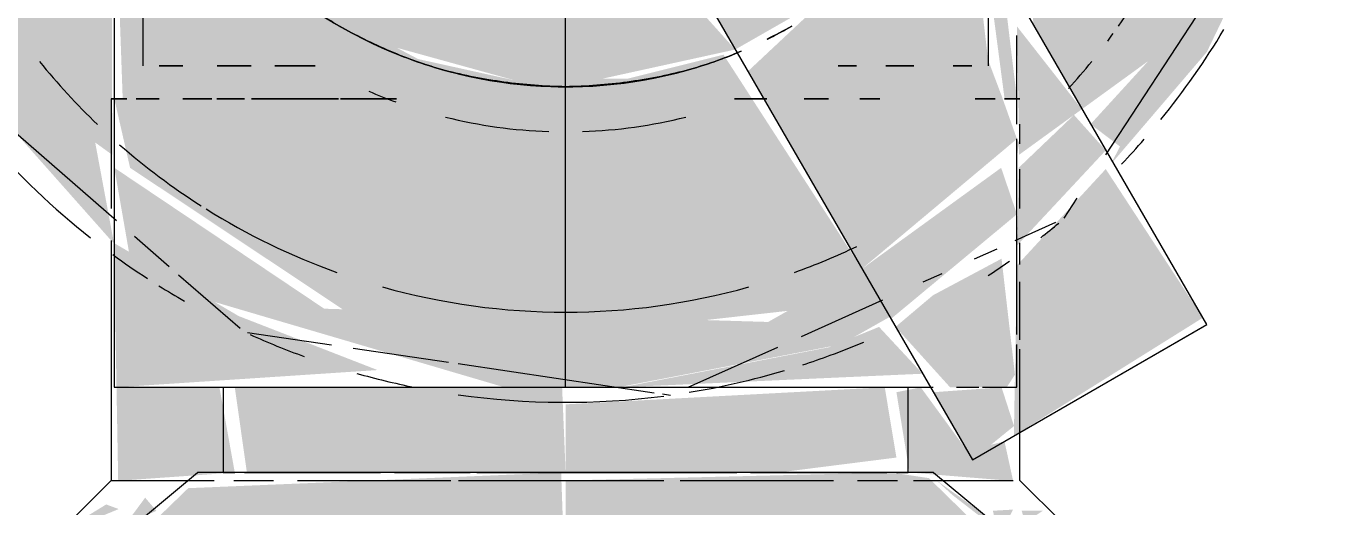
# Model space of a CAD drawing. Header units: metres. Extents: x 147 to 427, y -16 to 162.
# Drawn here: x 391.01801 to 391.06144, y 0.47102 to 0.48702 of the extents above; entities that cross this region are included whole.
import ezdxf

# ---------------------------------------------------------------- set-up
doc = ezdxf.new("R2010")
doc.units = ezdxf.units.M
for name, color, linetype, lineweight in [('A-ANNO-DIMS', 7, 'Continuous', 5), ('A-ANNO-DIMS-50', 7, 'Continuous', 5), ('P-PIPE', 7, 'Continuous', 5), ('P-PIPE-CNTR', 7, 'Continuous', 5), ('P-SANR-FIXT', 7, 'Continuous', 5)]:
    doc.layers.add(name, color=color, linetype=linetype, lineweight=lineweight)
doc.styles.add('Century Gothic', font='GOTHIC.TTF', dxfattribs={"height": 0.05})
doc.dimstyles.new('Setores_1_mm', dxfattribs={"dimscale": 0.3048, "dimtxt": 0.05220841348587629, "dimasz": 0.5208333333333333, "dimexe": 0.3937007874015747, "dimexo": 0.2460629921259842, "dimgap": 0.2870734908136483, "dimtad": 1, "dimrnd": 0.01, "dimzin": 0, "dimdsep": 46, "dimtxsty": 'Century Gothic', "dimblk1": 'OBLIQUE', "dimblk2": 'OBLIQUE', "dimsah": 1, "dimcen": 0.09, "dimazin": 0, "dimtfac": 1, "dimtdec": 4, "dimtix": 1, "dimtmove": 0, "dimatfit": 3, "dimfxl": 1, "dimtvp": 1, "dimtolj": 1, "dimtzin": 0, "dimarcsym": 2})

# ---------------------------------------------------------------- blocks, each defined once
blk = doc.blocks.new('UT_Ducha higiênica - UT_Ducha higiênica-V227-HH')
at = {"layer": 'P-SANR-FIXT', "true_color": 0xf4f4f4, "transparency": 33554598}
h = blk.add_hatch(color=7, dxfattribs=at)
h.paths.add_polyline_path([(-162.1347331828417, 0.4749999999999884), (-162.1346599968056, 0.4754185680363424), (-162.1347256317856, 0.4754185680363424)])
h.paths.add_polyline_path([(-162.1353516763951, 0.5207827379223114), (-162.1346599968056, 0.5231110522543247), (-162.1351711094112, 0.5249999999999857), (-162.14342567238, 0.5244302167617318), (-162.1387939536246, 0.5226293605186947), (-162.1354432909042, 0.5208593373728182)])
h = blk.add_hatch(color=7, dxfattribs=at)
h.paths.add_polyline_path([(-162.1440237001105, 0.4862376477580795), (-162.1406517004831, 0.4881669754173231), (-162.1376969397963, 0.4911611652351657), (-162.1372841502684, 0.4924999999999974), (-162.138758542633, 0.4939338100733547), (-162.140009866297, 0.4922184664331899), (-162.1425888246735, 0.4898047899914182), (-162.1447525195172, 0.4874999999999942), (-162.1441099968054, 0.4863871180180461)])
h.paths.add_polyline_path([(-162.1621640620957, 0.4929999999999973), (-162.1603165332058, 0.4935300401266964), (-162.1612705661819, 0.4956457656155595), (-162.1620186883416, 0.4989266556538753), (-162.1627812883, 0.5019999999999996), (-162.1644696010888, 0.5014461990487069), (-162.1643669938332, 0.497774421467172), (-162.1633043293034, 0.4940787784381638), (-162.1626503778623, 0.4929999999999973)])
h.paths.add_polyline_path([(-162.1418095984957, 0.5095972887326086), (-162.1409658406733, 0.5120740728286105), (-162.1441197631699, 0.5138021428639674), (-162.1477588731719, 0.5147416168188307), (-162.1494224319623, 0.5144114743788386), (-162.1502261634668, 0.5124254627450057), (-162.1477588731719, 0.5122497123254031), (-162.1443542998179, 0.5112164606619954), (-162.1418343936692, 0.509616314738408)])
h = blk.add_hatch(color=7, dxfattribs=at)
h.paths.add_polyline_path([(-162.1496599968055, 0.4849999999999948), (-162.1440237001105, 0.4862376477580795), (-162.1457777111291, 0.4881939430680796), (-162.1478482634899, 0.4877385192159716), (-162.1518792356211, 0.4877921683328029), (-162.1546097442739, 0.4886361002195574), (-162.1571599968056, 0.4901338411877017), (-162.1595261556179, 0.4924999999999974), (-162.1606018784529, 0.4929999999999973), (-162.1625694415318, 0.4924999999999974), (-162.1604853143529, 0.4897098323594596), (-162.1581308098424, 0.4877545499866453), (-162.155780955663, 0.4864384013989064), (-162.1514717301213, 0.485246234074022), (-162.1497456635144, 0.4850116430285439)])
h.paths.add_polyline_path([(-162.1370196658869, 0.4920438057782814), (-162.1359265841529, 0.4942938369561003), (-162.1348985160215, 0.4981882666842901), (-162.1349391461021, 0.5021203494174805), (-162.1359732460242, 0.5058188147663115), (-162.1376969397963, 0.50883883476483), (-162.1405595984957, 0.5117623522420857), (-162.1418095984957, 0.5095972887326086), (-162.1394771593095, 0.507087296304257), (-162.1380147494117, 0.5042705142441813), (-162.1373684931854, 0.5015836872349286), (-162.1374470712257, 0.4978194532921444), (-162.1382960970251, 0.495050252531702), (-162.1382287736051, 0.494129327620626), (-162.1372160646026, 0.4923825628676637)])
h.paths.add_polyline_path([(-162.1642454767826, 0.5019999999999996), (-162.1618966918104, 0.5019999999999996), (-162.1611658180473, 0.5046071187517269), (-162.1595261556179, 0.5074999999999983), (-162.1571599968056, 0.5098661588123243), (-162.1539187732758, 0.5116501093390623), (-162.1509925000707, 0.5123245726170935), (-162.1502512338085, 0.5129759474718549), (-162.1496599968056, 0.515000000000001), (-162.1539187732758, 0.5143329398014831), (-162.1584988315704, 0.5119630570092639), (-162.1616230538148, 0.50883883476483), (-162.1633934094582, 0.5057061630439345), (-162.164380847509, 0.5019999999999996)])
h = blk.add_hatch(color=7, dxfattribs=at)
h.paths.add_polyline_path([(-162.1346478450851, 0.4797304186957095), (-162.131708319548, 0.4828825634542031), (-162.1327636319055, 0.4840622355585674), (-162.1346013960388, 0.4823051692629984), (-162.1346421609217, 0.4800455016583232)])
h.paths.add_polyline_path([(-162.171836243439, 0.4929999999999973), (-162.1715577794089, 0.4935300401266964), (-162.1739339889735, 0.4999999999999957), (-162.1747024978977, 0.4995520433462465), (-162.1738727532149, 0.4929999999999973), (-162.1732465085348, 0.4929999999999973)])
h = blk.add_hatch(color=7, dxfattribs=at)
h.paths.add_polyline_path([(-162.1717925582521, 0.4883143914236217), (-162.1714789674539, 0.4870096189432288), (-162.1690739060075, 0.4837594145833278), (-162.1695098247528, 0.4849938111970887), (-162.1716399685272, 0.4880924266504187)])
h.paths.add_polyline_path([(-162.164673528143, 0.4798068932403041), (-162.1652945214269, 0.4831454549325366), (-162.1690764046706, 0.4858931539449849), (-162.171836243439, 0.4929999999999973), (-162.1738727532149, 0.4929999999999973), (-162.1727967476864, 0.4901401091164366), (-162.1694325944975, 0.4851540632779244), (-162.1647599968057, 0.4798791902171656)])
h.paths.add_polyline_path([(-162.1314800678227, 0.4824888649014267), (-162.1283478189787, 0.4861579682227255), (-162.1264334457571, 0.4901401091167398), (-162.1256372685847, 0.4919667180878963), (-162.1256599968056, 0.4999999999999957), (-162.1302963761372, 0.4858548018016878), (-162.1322135052623, 0.4837539298559339), (-162.1312362858895, 0.4830131774866157), (-162.1314933107328, 0.4825117068517802)])
h = blk.add_hatch(color=7, dxfattribs=at)
h.paths.add_polyline_path([(-162.1345936846573, 0.4827326244058527), (-162.1325023198497, 0.4842520898802125), (-162.1346599968056, 0.4870096189432288), (-162.1345863139789, 0.4831411937940477)])
h.paths.add_polyline_path([(-162.1642495571394, 0.4846000000000035), (-162.1638277282624, 0.4850488052844639), (-162.1636998913718, 0.4858931539449849), (-162.1642600761398, 0.4924999999999974), (-162.1646599968056, 0.4924999999999974), (-162.164380847509, 0.4846000000000035)])
h.paths.add_polyline_path([(-162.1346599968056, 0.4879737454057336), (-162.1351711094113, 0.4922315589106605), (-162.1356199968056, 0.4896295953672998), (-162.1348273685111, 0.4882624354392446)])
h.paths.add_polyline_path([(-162.1690764046706, 0.4929999999999973), (-162.16468673273, 0.4935300401266964), (-162.1658669938331, 0.497774421467172), (-162.1661599968056, 0.4999999999999957), (-162.1735002779566, 0.4995084359281524), (-162.1713855589319, 0.4929999999999973), (-162.1704563240548, 0.4929999999999973)])
h = blk.add_hatch(color=7, dxfattribs=at)
h.paths.add_polyline_path([(-162.1647263089538, 0.4827326244058484), (-162.1647599968057, 0.4929999999999973), (-162.1712230990838, 0.4924999999999974), (-162.1690739060075, 0.485891338560011), (-162.1647599968057, 0.4827571000629092)])
h.paths.add_polyline_path([(-162.1325023198497, 0.4842520898802125), (-162.1302435889406, 0.4858931539449849), (-162.1259837501721, 0.4999999999999957), (-162.1331599968055, 0.4999999999999957), (-162.1343850278733, 0.494129327620626), (-162.1346599968056, 0.4924999999999974), (-162.1341010322704, 0.4870096189432288), (-162.1332535807019, 0.48554789743573)])
h = blk.add_hatch(color=7, dxfattribs=at)
h.paths.add_polyline_path([(-162.1455658770914, 0.4771746436089262), (-162.1416373569739, 0.4776150969145389), (-162.13981140096, 0.4789417316129335), (-162.1444117369393, 0.4860666225593173), (-162.1475838647849, 0.4852733279658442), (-162.1514717301213, 0.4852385192159808), (-162.1545624796197, 0.4859214881872003), (-162.1584988315704, 0.4880077625104219), (-162.1611658180473, 0.4905120877500745), (-162.1638384293225, 0.4929999999999973), (-162.1642454767826, 0.4924647540338374), (-162.1636978074285, 0.4897109239038588), (-162.1642495571394, 0.4846000000000035), (-162.1646599968056, 0.4846000000000035), (-162.1641349243452, 0.4823029583373203), (-162.1564388433231, 0.4771746436089262), (-162.1455991576694, 0.4771746436089262)])
h.paths.add_polyline_path([(-162.1346599968056, 0.4826844458100562), (-162.1345863139789, 0.4831411937940477), (-162.1346599968056, 0.483264515017282)])
h.paths.add_polyline_path([(-162.1421538533442, 0.4870143329869399), (-162.1406377331643, 0.4881448272080701), (-162.142149835295, 0.4870174161445135)])
h.paths.add_polyline_path([(-162.1370070698045, 0.4920220795047228), (-162.1373657495314, 0.4915927807916347), (-162.1370547421689, 0.491933260690961)])
h.paths.add_polyline_path([(-162.1356200091026, 0.4896296165777171), (-162.1350599174713, 0.4924999999999974), (-162.1346599968056, 0.4942938369561003), (-162.1351711094113, 0.4961177143234626), (-162.1365830132085, 0.4912906481525375), (-162.1356397547974, 0.4896636748151783)])
h.paths.add_polyline_path([(-162.1646599968056, 0.4934654938951799), (-162.1647599968057, 0.4999999999999914), (-162.1661270836812, 0.4997500000000001), (-162.1647599968057, 0.4937069152516111), (-162.16468673273, 0.4935300401266964)])
h = blk.add_hatch(color=7, dxfattribs=at)
h.paths.add_polyline_path([(-162.13981140096, 0.4789417316129335), (-162.1346599968056, 0.483264515017282), (-162.1351711094112, 0.4847037735849006), (-162.1356200091026, 0.4858931539449849), (-162.1361627488146, 0.4905657577561881), (-162.1372953991039, 0.4915245114150464), (-162.1414099968055, 0.4875677638551628), (-162.1436042348447, 0.4855111126056631), (-162.1405874848827, 0.48028594839801)])
h.paths.add_polyline_path([(-162.1644328371173, 0.4929999999999973), (-162.1631446572485, 0.4935716896079563), (-162.1642742815328, 0.4967647619362239), (-162.1646599968056, 0.4960918324188586), (-162.164467182921, 0.4929999999999973)])
for points in [[(-162.1349391461021, 0.4846000000000035), (-162.1346599968056, 0.4846000000000035), (-162.1351711094113, 0.4888553347687252), (-162.1356199968056, 0.4887656949150743), (-162.1350704364717, 0.4846000000000035), (-162.1350006092563, 0.4846000000000035)], [(-162.138848793548, 0.4772744466677168), (-162.1346599968056, 0.4807583087691575), (-162.1351850692659, 0.4823029583373203), (-162.13981140096, 0.4789417316129335), (-162.1388880557723, 0.47734245083505)], [(-162.1347623576613, 0.4733827895496499), (-162.1284806099289, 0.4773152688201159), (-162.131708319548, 0.4822622391195417), (-162.1346599968056, 0.4790568279221618), (-162.1347564326127, 0.4737112251848121)], [(-162.1645868107694, 0.4749999999999884), (-162.1559099968055, 0.4755738982051624), (-162.1605260399865, 0.4773706394812881), (-162.1646599968056, 0.4797955796064517), (-162.1646260418013, 0.4771746436089262)], [(-162.1350006092563, 0.4749999999999884), (-162.1347256317856, 0.4754185680363424), (-162.1351711094112, 0.4792797298715623), (-162.1374503646681, 0.4780619446702934), (-162.1386958601742, 0.4770095582940566), (-162.1368818124859, 0.4749999999999884), (-162.1350745168286, 0.4749999999999884)], [(-162.1478389428052, 0.4749999999999884), (-162.1377966048233, 0.4754520023373894), (-162.1392425468153, 0.4770095582940566), (-162.1409003832959, 0.4763346362510062), (-162.1477111178801, 0.4750157818894839)], [(-162.1571599968056, 0.4721647073991209), (-162.1496599968055, 0.4721647073991209), (-162.1497752686186, 0.4749763135542417), (-162.1606550458988, 0.4749999999999884), (-162.1602530930074, 0.4721647073991209), (-162.1571734857711, 0.4721647073991209)], [(-162.1425888246735, 0.4721647073991209), (-162.1386649477123, 0.472662892075632), (-162.1390533950878, 0.4749999999999884), (-162.1496599968055, 0.4744327145500037), (-162.1496599968055, 0.4721647073991209), (-162.1427807394383, 0.4721647073991252)], [(-162.1361420476127, 0.4725862251847842), (-162.1347564326127, 0.4737112251848121), (-162.1351711094112, 0.4749999999999884), (-162.1374410857185, 0.4748362251848356), (-162.1361863112628, 0.472662892075632)]]:
    blk.add_hatch(color=7, dxfattribs=at).paths.add_polyline_path(points)
h = blk.add_hatch(color=7, dxfattribs=at)
h.paths.add_polyline_path([(-162.1480490468888, 0.4749740595237684), (-162.1405068559322, 0.4764272154425627), (-162.1388880557723, 0.47734245083505), (-162.13981140096, 0.4789417316129335), (-162.1429292976279, 0.4771746436089262), (-162.1576826366372, 0.4776150969145345), (-162.1646599968056, 0.4823051692637911), (-162.1641488841999, 0.4793682352357503), (-162.1617340696341, 0.4779587332789186), (-162.1516164124673, 0.4749787176453665), (-162.1496351944852, 0.4749761306511052)])
h.paths.add_polyline_path([(-162.1346599968056, 0.479719952389641), (-162.1346353777307, 0.4804215056030228), (-162.1346599968056, 0.4800248858368424)])
h = blk.add_hatch(color=7, dxfattribs=at)
h.paths.add_polyline_path([(-162.1496599968055, 0.4679732818833502), (-162.1498089458316, 0.4721647073991209), (-162.1622033656745, 0.4716443731047024), (-162.163949415968, 0.4699509939416803), (-162.164380847509, 0.4693637789710133), (-162.1646599968056, 0.4689838330690185), (-162.1641488841999, 0.4666426844577578), (-162.1631267540448, 0.466499999999999), (-162.1611658180473, 0.4682694272144323), (-162.1595805315822, 0.469335379450635), (-162.1570764046706, 0.4697787621612427), (-162.1549246453237, 0.469395711867044), (-162.1530784841419, 0.4681822431159908), (-162.1520436997006, 0.4671341807387185), (-162.1498599936911, 0.4679028798144005)])
h.paths.add_polyline_path([(-162.149876797283, 0.466499999999999), (-162.1496599968055, 0.466499999999999), (-162.1498604840021, 0.467861945262126), (-162.1516510239963, 0.466499999999999), (-162.1506290282015, 0.466499999999999)])
h = blk.add_hatch(color=7, dxfattribs=at)
h.paths.add_polyline_path([(-162.1353329705873, 0.466499999999999), (-162.1346599968056, 0.4670932423169916), (-162.1350006092563, 0.4694471300802602), (-162.1375859239769, 0.4719787506715455), (-162.1388346792582, 0.4721647073991209), (-162.1496599968055, 0.4719000000000021), (-162.1496599968055, 0.4679732818833329), (-162.1468381145498, 0.4674740521512122), (-162.1453894825614, 0.4690481917496852), (-162.1417854158129, 0.469779617429245), (-162.1397418304742, 0.4693313595156318), (-162.1386039535875, 0.4688052638407292), (-162.1360092566625, 0.466499999999999), (-162.1353705776431, 0.466499999999999)])
h.paths.add_polyline_path([(-162.1496599968055, 0.466499999999999), (-162.1472762939106, 0.4666495393658949), (-162.1496599968055, 0.4679732818833329), (-162.1496599968055, 0.4670932423171865)])
at = {"layer": 'P-SANR-FIXT'}
for p, q in [((-162.1283478189787, 0.4770862251849087), (-162.1417944176226, 0.5003764172242402)), ((-162.1646599968056, 0.4931515234358933), (-162.1646599968056, 0.4749999999999884)), ((-162.1475838647849, 0.4924040338572285), (-162.1361420476127, 0.4725862251847842)), ((-162.1361420476127, 0.4725862251847701), (-162.1283478189787, 0.4770862251849163)), ((-162.1646599968056, 0.47499999999999), (-162.1496599968056, 0.47499999999999)), ((-162.1610429092343, 0.4749999999999884), (-162.1610429092343, 0.4721647073991209)), ((-162.1496599968056, 0.47499999999999), (-162.1374405898189, 0.47499999999999)), ((-162.1382770843768, 0.4721647073991209), (-162.1382770843768, 0.4749999999999884)), ((-162.16465628657, 0.4698729639307901), (-162.1618918506929, 0.4721647073991209)), ((-162.1496599968056, 0.4721647073991261), (-162.1614750603787, 0.4721647073991261)), ((-162.1378449332324, 0.4721647073991261), (-162.1496599968056, 0.4721647073991261)), ((-162.1374281429183, 0.4721647073991209), (-162.1346637070411, 0.4698729639307858))]:
    blk.add_line(p, q, dxfattribs=at)
at = {"layer": 'P-SANR-FIXT', "color": 253, "true_color": 0x9e9e9e}
for p, q in [((-162.1346599968056, 0.4837539298559339), (-162.1346599968056, 0.4867053765620475)), ((-162.1346599968056, 0.4767590584327659), (-162.1346599968056, 0.4832645150172863)), ((-162.1330866496112, 0.4806312406241776), (-162.132656400304, 0.4812887212526224)), ((-162.1347215780651, 0.4798796627598713), (-162.1333635262627, 0.4804893542800053)), ((-162.1639883205827, 0.4800239535904235), (-162.1628340412654, 0.4790181891813724)), ((-162.1625221591113, 0.4787464352257321), (-162.1604820661899, 0.4769688300822175)), ((-162.1418218358787, 0.4766920325295465), (-162.1391122417879, 0.4779084931514825)), ((-162.1361420476127, 0.4725862251847701), (-162.1284806099289, 0.4770095582940728)), ((-162.1284806099289, 0.4770095582940728), (-162.1283478189787, 0.4770862251849163)), ((-162.160229627172, 0.4768273058966543), (-162.1574424953532, 0.4764135185180078)), ((-162.1567264979328, 0.476307219026282), (-162.1535518819886, 0.4758359043934876)), ((-162.1455907382673, 0.4749999999999884), (-162.1426045739503, 0.4763406256363417)), ((-162.1346599968056, 0.4749999999999884), (-162.1346599968056, 0.4764264542566468)), ((-162.1532359690369, 0.4757890028471398), (-162.1467138822803, 0.4748207109407214)), ((-162.1646599968056, 0.47499999999999), (-162.1641488841999, 0.47499999999999)), ((-162.1641488841999, 0.47499999999999), (-162.1612606929746, 0.47499999999999)), ((-162.1610429092343, 0.47499999999999), (-162.1606550458988, 0.47499999999999)), ((-162.1610429092343, 0.47499999999999), (-162.1606550458988, 0.47499999999999)), ((-162.1603479900639, 0.47499999999999), (-162.1577089313735, 0.47499999999999)), ((-162.1572036255266, 0.47499999999999), (-162.1496599968056, 0.47499999999999)), ((-162.1496599968056, 0.47499999999999), (-162.1421163680845, 0.47499999999999)), ((-162.1464370687976, 0.474779614238879), (-162.1461699642915, 0.4747399589657851)), ((-162.1416110622376, 0.47499999999999), (-162.1389720035472, 0.47499999999999)), ((-162.1386649477123, 0.47499999999999), (-162.1382770843768, 0.47499999999999)), ((-162.1386649477123, 0.47499999999999), (-162.1382770843768, 0.47499999999999)), ((-162.1386106907053, 0.47499999999999), (-162.1374405898189, 0.47499999999999)), ((-162.1366696157488, 0.47499999999999), (-162.1359298546486, 0.47499999999999)), ((-162.1358077496307, 0.47499999999999), (-162.1346599968055, 0.47499999999999)), ((-162.1612395447706, 0.4721647073991261), (-162.1618918506929, 0.4721647073991261)), ((-162.1610429092343, 0.4721647073991261), (-162.1606550458988, 0.4721647073991261)), ((-162.1610429092343, 0.4721647073991261), (-162.1606550458988, 0.4721647073991261)), ((-162.160335761532, 0.4721647073991261), (-162.1558096376323, 0.4721647073991261)), ((-162.1553514530199, 0.4721647073991261), (-162.1528358270384, 0.4721647073991261)), ((-162.1526061113308, 0.4721647073991261), (-162.1496599968056, 0.4721647073991261)), ((-162.1496599968056, 0.4721647073991261), (-162.1439685405912, 0.4721647073991261)), ((-162.1435103559789, 0.4721647073991261), (-162.1389842320791, 0.4721647073991261)), ((-162.1386649477123, 0.4721647073991261), (-162.1382770843768, 0.4721647073991261)), ((-162.1374281429182, 0.4721647073991261), (-162.1385801265856, 0.4721647073991261))]:
    blk.add_line(p, q, dxfattribs=at)
at = {"layer": 'P-SANR-FIXT', "color": 254, "true_color": 0xd5d5d5}
for p, q in [((-162.1360716458194, 0.4792735556438139), (-162.1353184968797, 0.4796116786234619)), ((-162.1377768358521, 0.478508017907127), (-162.1371465785969, 0.4787909691931165)), ((-162.1603479900639, 0.47499999999999), (-162.1577089313735, 0.47499999999999)), ((-162.1602665985234, 0.47499999999999), (-162.1577526913117, 0.47499999999999)), ((-162.1572036255266, 0.47499999999999), (-162.1496599968056, 0.47499999999999)), ((-162.1571599968055, 0.47499999999999), (-162.1496599968056, 0.47499999999999)), ((-162.1496599968056, 0.47499999999999), (-162.1421163680845, 0.47499999999999)), ((-162.1496599968056, 0.47499999999999), (-162.1466995220902, 0.47499999999999)), ((-162.1464255603643, 0.47499999999999), (-162.1421599968056, 0.47499999999999)), ((-162.1416110622376, 0.47499999999999), (-162.1389720035472, 0.47499999999999)), ((-162.1415673022994, 0.47499999999999), (-162.1390533950878, 0.47499999999999)), ((-162.1366696157488, 0.47499999999999), (-162.1359298546486, 0.47499999999999)), ((-162.1358077496307, 0.47499999999999), (-162.1346599968055, 0.47499999999999)), ((-162.160335761532, 0.4721647073991261), (-162.1558096376322, 0.4721647073991261)), ((-162.1557759237492, 0.4721647073991261), (-162.1602530930074, 0.4721647073991261)), ((-162.1528258335485, 0.4721647073991261), (-162.1553726510001, 0.4721647073991261)), ((-162.1553514530199, 0.4721647073991261), (-162.1528358270384, 0.4721647073991261)), ((-162.1496599968056, 0.4721647073991261), (-162.1526106434898, 0.4721647073991261)), ((-162.1526061113308, 0.4721647073991261), (-162.1496599968056, 0.4721647073991261)), ((-162.1467093501213, 0.4721647073991261), (-162.1496599968056, 0.4721647073991261)), ((-162.1496599968056, 0.4721647073991261), (-162.1439685405912, 0.4721647073991261)), ((-162.1439473426111, 0.4721647073991261), (-162.1464343406267, 0.4721647073991261)), ((-162.1390669006038, 0.4721647073991261), (-162.1435440698619, 0.4721647073991261)), ((-162.1435103559789, 0.4721647073991261), (-162.1389842320791, 0.4721647073991261))]:
    blk.add_line(p, q, dxfattribs=at)
at = {"layer": 'P-SANR-FIXT', "color": 7, "true_color": 0xf2f2f2}
blk.add_line((-162.1464343406267, 0.4721647073991261), (-162.1464941600626, 0.4721647073991261), dxfattribs=at)
at = {"layer": 'P-SANR-FIXT', "flags": 128}
for points in [[(-162.131708319548, 0.4827375201718943), (-162.1252598662634, 0.4925916513630595), (-162.1241599968056, 0.4999999999999957)], [(-162.173186011161, 0.4932543340041994), (-162.1711372224121, 0.4862530446917238), (-162.1645899786236, 0.4805481995289307)]]:
    blk.add_lwpolyline(points, dxfattribs=at)
at = {"layer": 'P-SANR-FIXT', "color": 253, "true_color": 0x9e9e9e}
for radius, start, end in [(0.02249999999998542, 324.7467920397806, 1.399444059843948e-13), (0.02249999999998542, 324.7467920397806, 1.399444059843948e-13), (0.01499999999997321, 296.5698654958953, 299.6542506593068), (0.02549999999999869, 320.8717395061353, 329.0879009985954), (0.02249999999999161, 323.1961436291634, 324.0000000000004), (0.02249999999999161, 323.1961436291634, 324.0000000000004), (0.02249999999997966, 218.9961441534316, 226.249223594955), (0.02249999999997966, 218.9961441534316, 226.249223594955), (0.02249999999999984, 317.9743137248973, 321.0038558465843), (0.02249999999999984, 317.9743137248973, 321.0038558465843), (0.02549999999998323, 221.0547492871124, 231.7412603177817), (0.02549999999999963, 316.4378651322169, 318.9452507125696), (0.02549999999999631, 287.999999999975, 290.1818010233217)]:
    blk.add_arc((-162.1496599968056, 0.5), radius, start, end, dxfattribs=at)
at = {"layer": 'P-SANR-FIXT'}
blk.add_arc((-162.1496599968056, 0.5), 0.01500000000002118, 207.2994541391567, 292.457094924072, dxfattribs=at)
at = {"layer": 'P-SANR-FIXT', "color": 254, "true_color": 0xd5d5d5}
for radius, start, end in [(0.01500000000000001, 239.9999999999283, 254.4979362410292), (0.01500000000001015, 285.5020637589683, 292.4570949240876), (0.01500000000003771, 254.9999999999779, 284.999999999916), (0.02250000000002184, 228.7919750862031, 237.430595621453), (0.02250000000002184, 228.7919750862031, 237.430595621453), (0.02249999999999656, 237.9280292352435, 250.2348490468144), (0.02249999999999656, 237.9280292352435, 250.2348490468144), (0.02549999999997452, 308.2587396799289, 310.0036325066824), (0.02249999999999798, 289.7651509531838, 295.4802495557501), (0.02249999999999798, 289.7651509531838, 295.4802495557501), (0.02549999999998009, 233.8288620698498, 236.9749952163536), (0.02549999999999223, 237.9911232536782, 240.2066898783868), (0.02249999999999451, 254.3002147251452, 285.6997852748529), (0.02249999999999451, 254.3002147251452, 285.6997852748529), (0.02550000000000985, 245.7233404647932, 250.0772166971351), (0.02549999999999763, 290.1818010233207, 292.8644198444632), (0.02550000000000723, 254.2077255798099, 258.5779321879307), (0.02549999999998686, 279.2761069342158, 286.5654609701262), (0.02549999999996641, 261.9616216356806, 277.3620805553992)]:
    blk.add_arc((-162.1496599968056, 0.5), radius, start, end, dxfattribs=at)
at = {"layer": 'P-SANR-FIXT', "color": 254, "true_color": 0xe9e9e9}
for radius, start, end in [(0.01500000000001762, 296.5698654958289, 299.6542506592361), (0.02549999999997725, 303.4176731119812, 305.3497922605216)]:
    blk.add_arc((-162.1496599968056, 0.5), radius, start, end, dxfattribs=at)
at = {"layer": 'P-SANR-FIXT'}
blk.add_open_spline([(-162.1571734857711, 0.4870174161445041), (-162.1574378803463, 0.4871678795928431), (-162.1579507738228, 0.4874812016205357), (-162.1586743485412, 0.4879984241793218), (-162.1593528681863, 0.4885466817882834), (-162.1599885197441, 0.4891118411882339), (-162.1605790995152, 0.4896977428797219), (-162.1613053756572, 0.4905189077894745), (-162.1617876610421, 0.4911593026258366), (-162.1620825032025, 0.4915927807916095)], degree=3, knots=[0.2857142857142857, 0.2857142857142857, 0.2857142857142857, 0.2857142857142857, 0.3214285714285714, 0.3571428571428571, 0.3928571428571428, 0.4285714285714285, 0.4642857142857143, 0.5, 0.5714285714285714, 0.5714285714285714, 0.5714285714285714, 0.5714285714285714], dxfattribs=at)
at = {"layer": 'P-SANR-FIXT', "color": 253, "true_color": 0x9e9e9e}
for points in [[(-162.1620825032025, 0.4915927807916096), (-162.1619350067756, 0.4913762496804138), (-162.1616264131493, 0.4909471794049187), (-162.1611239368712, 0.4903132570480305), (-162.160579064615, 0.4896978392112094), (-162.1599885290956, 0.4891118153762895), (-162.1593528656805, 0.488546688704573), (-162.1586743492126, 0.4879984223261074), (-162.1579507736429, 0.4874812021171028), (-162.1574378803184, 0.4871678796696622), (-162.1571734857711, 0.487017416144504)], [(-162.1536633706989, 0.4855441016373893), (-162.1539795751393, 0.4856290865499014), (-162.1546021939503, 0.4858216135624387), (-162.1555030174649, 0.4861754627955352), (-162.1563644063716, 0.4865784209305017), (-162.1569090911959, 0.4868669526961651), (-162.1571734857711, 0.4870174161445041)], [(-162.1438235485808, 0.486183647612525), (-162.1441172506491, 0.4860575130456653), (-162.1447177996617, 0.4858216135650081), (-162.1453404184719, 0.4856290865503067), (-162.1456566229122, 0.4855441016373974)]]:
    blk.add_open_spline(points, degree=3, dxfattribs=at)
at = {"layer": 'P-SANR-FIXT', "color": 254, "true_color": 0xd5d5d5}
for points in [[(-162.1571734857711, 0.487017416144504), (-162.1569090912237, 0.4868669526193458), (-162.1563644063587, 0.4865784209661536), (-162.1555030174684, 0.4861754627859823), (-162.1546021939494, 0.4858216135649983), (-162.1539795751392, 0.4856290865502981), (-162.1536633706989, 0.4855441016373894)], [(-162.14214650784, 0.4870174161445187), (-162.1424109023874, 0.4868669526193599), (-162.1426832448199, 0.4867226867927633), (-162.1429629808512, 0.4865833941827695)], [(-162.1456566229122, 0.4855441016373974), (-162.1453404184718, 0.4856290865499101), (-162.1447177996608, 0.4858216135624486), (-162.1441172506511, 0.4860575130511807), (-162.1438235485808, 0.486183647612525)]]:
    blk.add_open_spline(points, degree=3, dxfattribs=at)
at = {"layer": 'P-SANR-FIXT', "color": 254, "true_color": 0xe9e9e9}
blk.add_open_spline([(-162.1429629808512, 0.4865833941827695), (-162.1426832448273, 0.486722686813347), (-162.1424109024152, 0.4868669526961792), (-162.14214650784, 0.4870174161445187)], degree=3, dxfattribs=at)
at = {"layer": 'P-SANR-FIXT', "color": 253, "true_color": 0x9e9e9e}
for points, knots in [([(-162.1496599968056, 0.485), (-162.1503550308724, 0.4850132492004211), (-162.1513826497793, 0.4850909462854584), (-162.1527049673077, 0.4853117040873657), (-162.1533471662585, 0.4854591167248771), (-162.1536633706989, 0.4855441016373893)], [0, 0, 0, 0, 0.07142857142857142, 0.1071428571428571, 0.1428571428571428, 0.1428571428571428, 0.1428571428571428, 0.1428571428571428]), ([(-162.1456566229122, 0.4855441016373974), (-162.1459728273525, 0.4854591167244881), (-162.1466150263035, 0.4853117040875523), (-162.1479373438318, 0.485090946285354), (-162.1489649627387, 0.4850132492004227), (-162.1496599968056, 0.485)], [0.8571428571428571, 0.8571428571428571, 0.8571428571428571, 0.8571428571428571, 0.8928571428571428, 0.9285714285714286, 1, 1, 1, 1])]:
    blk.add_open_spline(points, degree=3, knots=knots, dxfattribs=at)
at = {"layer": 'P-SANR-FIXT', "color": 254, "true_color": 0xd5d5d5}
for points, knots in [([(-162.1536633706989, 0.4855441016373894), (-162.1533471662586, 0.4854591167244807), (-162.1527049673076, 0.4853117040875461), (-162.1513826497793, 0.4850909462853504), (-162.1503550308724, 0.4850132492004212), (-162.1496599968056, 0.485)], [0.8571428571428571, 0.8571428571428571, 0.8571428571428571, 0.8571428571428571, 0.8928571428571428, 0.9285714285714286, 1, 1, 1, 1]), ([(-162.1496599968056, 0.485), (-162.1489649627387, 0.4850132492004227), (-162.1479373438318, 0.4850909462854621), (-162.1466150263034, 0.4853117040873721), (-162.1459728273526, 0.4854591167248846), (-162.1456566229122, 0.4855441016373974)], [0, 0, 0, 0, 0.07142857142857142, 0.1071428571428571, 0.1428571428571428, 0.1428571428571428, 0.1428571428571428, 0.1428571428571428])]:
    blk.add_open_spline(points, degree=3, knots=knots, dxfattribs=at)
blk = doc.blocks.new('Joelho 45_90 - Agua Fria_Soldavel - MEP - Tigre - Standard-V234-HH')
at = {"layer": 'P-PIPE', "true_color": 0x69503c}
for points in [[(-162.164380847509, 0.4719000000000028), (-162.1606550458988, 0.4721647073991215), (-162.1611658180473, 0.4749999999999891), (-162.1645868107694, 0.4749999999999891), (-162.1645308861119, 0.4719000000000028)], [(-162.1347891074993, 0.4719000000000028), (-162.1350745168286, 0.4732025643703626), (-162.1363160857184, 0.4728876680262589), (-162.1378565683548, 0.4749999999999891), (-162.1386649477123, 0.4748362251848406), (-162.138232703926, 0.4721647073991215), (-162.1350006092563, 0.4719000000000028)]]:
    blk.add_hatch(color=27, dxfattribs=at).paths.add_polyline_path(points)
h = blk.add_hatch(color=27, dxfattribs=at)
h.paths.add_polyline_path([(-162.1353705776431, 0.4705007964449477), (-162.1373306244981, 0.4719000000000028), (-162.1368004430916, 0.4714148115384275), (-162.1356199332957, 0.4704999999999988)])
h.paths.add_polyline_path([(-162.1350006092563, 0.4704999999999988), (-162.1347891074993, 0.470931130817997), (-162.135458661358, 0.470893478505074), (-162.1353705776431, 0.4705007964449477)])
h.paths.add_polyline_path([(-162.1343901187093, 0.4704999999999988), (-162.1337978578479, 0.470893478505074), (-162.1345022569326, 0.470893478505074)])
h = blk.add_hatch(color=27, dxfattribs=at)
h.paths.add_polyline_path([(-162.1641488841999, 0.4705000000000031), (-162.1632598174419, 0.4708895961063979), (-162.1636342488816, 0.4713273990032483), (-162.1642454767826, 0.4705000000000031)])
h.paths.add_polyline_path([(-162.1655977729393, 0.4705000000000031), (-162.1645137417109, 0.4709496563500924), (-162.1649298749018, 0.4711028301523467), (-162.1659096440608, 0.4705000000000031)])
at = {"layer": 'P-PIPE', "color": 254, "true_color": 0xe9e9e9}
for p, q in [((-162.1356199968056, 0.4875650590349571), (-162.1356199968056, 0.4869966042298433)), ((-162.1356199968056, 0.4869966042298433), (-162.1356199968056, 0.4864260751345544)), ((-162.1399941730096, 0.4857000000000002), (-162.1405982795269, 0.4857000000000002)), ((-162.1405982795269, 0.4857000000000009), (-162.1399941730096, 0.4857000000000009)), ((-162.1380813900847, 0.4857000000000002), (-162.1390193908995, 0.4857000000000002)), ((-162.1390193908995, 0.4857000000000009), (-162.1380813900847, 0.4857000000000009)), ((-162.1361557036997, 0.4857000000000002), (-162.1367842396731, 0.4857000000000002)), ((-162.1367842396731, 0.4857000000000009), (-162.1361557036997, 0.4857000000000009)), ((-162.141727270575, 0.484600000000001), (-162.1409193620417, 0.484600000000001)), ((-162.1409193620417, 0.4846000000000009), (-162.141727270575, 0.4846000000000009)), ((-162.1398824584614, 0.484600000000001), (-162.1392221090533, 0.484600000000001)), ((-162.1392221090533, 0.4846000000000009), (-162.1398824584614, 0.4846000000000009)), ((-162.1360506832461, 0.484600000000001), (-162.1353836385203, 0.484600000000001)), ((-162.1353836385203, 0.4846000000000009), (-162.1360506832461, 0.4846000000000009))]:
    blk.add_line(p, q, dxfattribs=at)
at = {"layer": 'P-PIPE', "color": 254, "true_color": 0xd5d5d5}
for p, q in [((-162.1623819558734, 0.4857000000000015), (-162.1631642899114, 0.4857000000000015)), ((-162.1631642899114, 0.4857000000000009), (-162.1623819558734, 0.4857000000000009)), ((-162.1601114666747, 0.4857000000000015), (-162.1612458141003, 0.4857000000000015)), ((-162.1612458141003, 0.4857000000000009), (-162.1601114666747, 0.4857000000000009)), ((-162.1579807558005, 0.4857000000000015), (-162.1593258206015, 0.4857000000000015)), ((-162.1593258206015, 0.4857000000000009), (-162.1579807558005, 0.4857000000000009)), ((-162.1647599968055, 0.4846000000000009), (-162.1642454767825, 0.4846000000000009)), ((-162.1642454767825, 0.4846000000000009), (-162.1647599968055, 0.4846000000000009)), ((-162.1639363550908, 0.4846000000000009), (-162.1631737533154, 0.4846000000000009)), ((-162.1631737533154, 0.4846000000000009), (-162.1639363550908, 0.4846000000000009)), ((-162.1623817274762, 0.4846000000000009), (-162.1614156483003, 0.4846000000000009)), ((-162.1614156483003, 0.4846000000000009), (-162.1623817274762, 0.4846000000000009)), ((-162.1612575159845, 0.4846000000000009), (-162.1603373092015, 0.4846000000000009)), ((-162.1603373092015, 0.4846000000000009), (-162.1612575159845, 0.4846000000000009)), ((-162.1600978845578, 0.4846000000000009), (-162.1572099968056, 0.4846000000000009)), ((-162.1572099968056, 0.4846000000000009), (-162.1600978845578, 0.4846000000000009)), ((-162.1571436441831, 0.4846000000000009), (-162.1552774150018, 0.4846000000000009)), ((-162.1552774150018, 0.4846000000000009), (-162.1571436441831, 0.4846000000000009)), ((-162.1440425786093, 0.484600000000001), (-162.1429695199874, 0.484600000000001)), ((-162.1429695199874, 0.4846000000000009), (-162.1440425786093, 0.4846000000000009)), ((-162.1345599968056, 0.4830971473566318), (-162.1345599968056, 0.4837539298559345)), ((-162.1345599968056, 0.4809452114435397), (-162.1345599968056, 0.4822557409435982))]:
    blk.add_line(p, q, dxfattribs=at)
at = {"layer": 'P-PIPE', "color": 253, "true_color": 0x9e9e9e}
for p, q in [((-162.1647599968056, 0.4846000000000042), (-162.1647599968056, 0.4809452114444581)), ((-162.1345599968056, 0.4790867553897349), (-162.1345599968056, 0.4798060826304532)), ((-162.1345599968056, 0.476580933616582), (-162.1345599968056, 0.4785072598089815)), ((-162.1345599968056, 0.4734996226441978), (-162.1345599968056, 0.4762719784996068)), ((-162.1619847936168, 0.4719000000000009), (-162.1613406887336, 0.4719000000000009)), ((-162.1606875644002, 0.4719000000000009), (-162.1593660897118, 0.4719000000000009)), ((-162.1585679778936, 0.4719000000000009), (-162.1534726681124, 0.4719000000000009)), ((-162.1532192945297, 0.4719000000000009), (-162.1496599968056, 0.4719000000000009)), ((-162.1496599968056, 0.4719000000000009), (-162.1463968742671, 0.4719000000000009)), ((-162.1458503958664, 0.4719000000000009), (-162.1407574237845, 0.4719000000000009)), ((-162.1399539038993, 0.4719000000000009), (-162.1386324642485, 0.4719000000000009)), ((-162.1380927257145, 0.4719000000000009), (-162.1373368360057, 0.4719000000000009))]:
    blk.add_line(p, q, dxfattribs=at)
at = {"layer": 'P-PIPE', "color": 7, "true_color": 0xf0f0f0}
for p, q in [((-162.1350745168286, 0.484600000000001), (-162.1345599968056, 0.484600000000001)), ((-162.1345599968056, 0.4846000000000009), (-162.1350745168286, 0.4846000000000009))]:
    blk.add_line(p, q, dxfattribs=at)
at = {"layer": 'P-PIPE'}
for p, q in [((-162.1647599968056, 0.4798791902171013), (-162.1647599968056, 0.4719000000000028)), ((-162.1345599968056, 0.4719000000000028), (-162.1345599968056, 0.4734996226441978)), ((-162.1647599968056, 0.4719000000000028), (-162.1661599968056, 0.4705000000000031)), ((-162.1647599968055, 0.4719000000000009), (-162.1619847936168, 0.4719000000000009)), ((-162.1373368360057, 0.4719000000000009), (-162.1347893997351, 0.4719000000000009)), ((-162.1331599968055, 0.4705000000000031), (-162.1345599968056, 0.4719000000000028))]:
    blk.add_line(p, q, dxfattribs=at)
at = {"layer": 'P-PIPE', "color": 254, "true_color": 0xd5d5d5, "flags": 128}
blk.add_lwpolyline([(-162.1636999968056, 0.485700000000004), (-162.1636999968056, 0.4862718474788716), (-162.1636999968056, 0.486842780123763), (-162.1636999968056, 0.4874118845642317), (-162.1636999968056, 0.4879782503545857), (-162.1636999968056, 0.4885409714303705)], dxfattribs=at)
at = {"layer": 'P-PIPE', "color": 254, "true_color": 0xe9e9e9, "flags": 128}
blk.add_lwpolyline([(-162.1356199968056, 0.4864260751345544), (-162.1356199968056, 0.4858543844739359), (-162.1356199968056, 0.485700000000004)], dxfattribs=at)
at = {"layer": 'P-PIPE', "color": 254, "true_color": 0xd5d5d5}
for radius, start, end in [(0.01649999999999776, 246.6462177169161, 249.9999999999655), (0.01649999999999432, 255.9996049137925, 268.0540075802073), (0.01649999999998692, 271.9459924198915, 284.0003950862119)]:
    blk.add_arc((-162.1496599968056, 0.4999999999999895), radius, start, end, dxfattribs=at)
blk = doc.blocks.new('DIMBLOCK155-HH')
at = {"layer": 'A-ANNO-DIMS-50', "lineweight": 25}
for p, q in [((390.8428509888843, 0.5000000000000007), (390.7634759888842, 0.5793750000000008)), ((390.8428509888843, 0.5000000000000007), (390.9222259888842, 0.4206250000000007)), ((390.8428509888843, 0), (390.7634759888842, 0.07937500000000004)), ((390.8428509888843, 0), (390.9222259888842, -0.07937500000000004))]:
    blk.add_line(p, q, dxfattribs=at)
at = {"layer": 'A-ANNO-DIMS-50'}
for p, q in [((390.8428509888842, 0.5000000000000007), (390.7228509888842, 0.5000000000000007)), ((390.8428509888843, 0), (390.8428509888843, 0.5000000000000007)), ((390.8428509888842, 0.5000000000000007), (390.9609399106729, 0.5000000000000007)), ((390.8428509888842, 0), (390.8055977873709, 0)), ((390.8428509888842, 0), (390.9628509888842, 0))]:
    blk.add_line(p, q, dxfattribs=at)
at = {"layer": 'A-ANNO-DIMS-50', "color": 0, "insert": (390.6912630042928, 0.1397822381964837), "char_height": 0.05, "width": 0.2645226283284398, "attachment_point": 1, "rotation": 90, "line_spacing_factor": 0.9845015114479526, "style": 'Century Gothic'}
blk.add_mtext('0,50 m', dxfattribs=at)
blk = doc.blocks.new('_Oblique')
at = {"color": 0, "linetype": 'ByBlock', "lineweight": -2}
blk.add_line((-0.5, -0.5), (0.5, 0.5), dxfattribs=at)

msp = doc.modelspace()

# ---------------------------------------------------------------- linework, layer by layer
at = {"layer": 'P-PIPE-CNTR'}
msp.add_line((391.0359399106729, 0.4749999999999712), (391.0359399106729, 0.5249999999999712), dxfattribs=at)

# ---------------------------------------------------------------- block references
at = {"layer": 'P-PIPE', "color": 252, "true_color": 0x898989}
msp.add_blockref('Joelho 45_90 - Agua Fria_Soldavel - MEP - Tigre - Standard-V234-HH', (553.1855999074785, 0), dxfattribs=at)
at = {"layer": 'P-SANR-FIXT', "color": 252, "true_color": 0x898989}
msp.add_blockref('UT_Ducha higiênica - UT_Ducha higiênica-V227-HH', (553.1855999074785, 0), dxfattribs=at)

# ---------------------------------------------------------------- dimensions: what is measured, and where the dimension line sits
at = {"layer": 'A-ANNO-DIMS'}
dim = msp.add_linear_dim(base=(390.8428509888844, 0.5000000000000009), p1=(390.7305977873709, 0), p2=(391.0359399106729, 0.5000000000000007), angle=89.99999999999991, dimstyle='Setores_1_mm', override={"dimpost": '<>', "dimfxl": 0.5858615982146435}, dxfattribs=at)
dim.commit()
dim.dimension.update_dxf_attribs({"geometry": 'DIMBLOCK155-HH', "text_midpoint": (390.7290933408316, 0.2499999999998897)})

doc.saveas('drawing.dxf')
